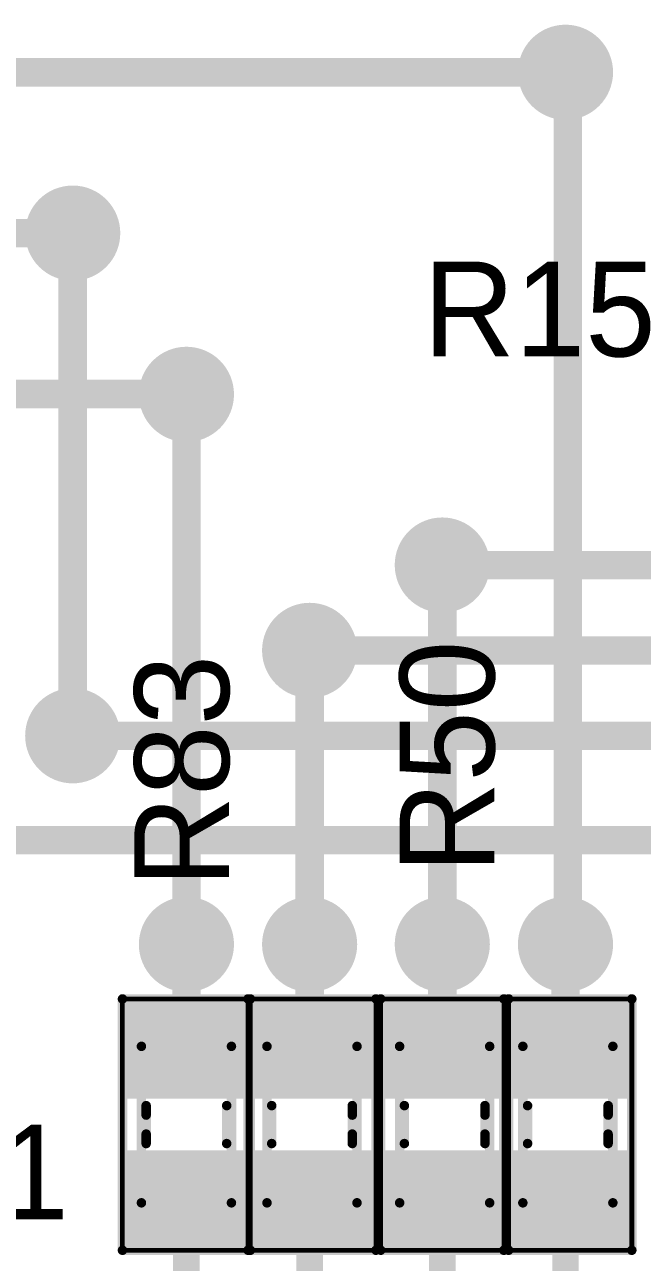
# Model space of a CAD drawing. Header units: millimetres. Extents: x 29 to 180, y 30 to 200.
# Drawn here: x 99.09 to 105.61, y 160.55 to 173.6 of the extents above; entities that cross this region are included whole.
import ezdxf

# ---------------------------------------------------------------- set-up
doc = ezdxf.new("R2010")
doc.units = ezdxf.units.MM
for name, color, linetype in [('BottomLayer', 5, 'Continuous'), ('BottomSolder', 6, 'Continuous'), ('Mechanical13', 56, 'Continuous'), ('Mechanical15', 56, 'Continuous'), ('MultiLayer', 9, 'Continuous'), ('TopLayer', 1, 'Continuous'), ('TopOverlay', 2, 'Continuous'), ('TopPaste', 8, 'Continuous'), ('TopSolder', 216, 'Continuous'), ('ViaHoleLayer', 16, 'Continuous')]:
    doc.layers.add(name, color=color, linetype=linetype)

# ---------------------------------------------------------------- blocks, each defined once
blk = doc.blocks.new('SMD_R_0603_189')
at = {"layer": 'Mechanical13', "const_width": 0.1}
for points in [[(-0.825, 0.475), (-0.825, -0.475)], [(-0.825, 0.475), (0.825, 0.475)], [(0.825, 0.475), (0.825, -0.475)], [(-0.825, -0.475), (0.825, -0.475)]]:
    blk.add_lwpolyline(points, dxfattribs=at)
at = {"layer": 'Mechanical13', "const_width": 0.05}
for points in [[(-0.85, 0.475, 1), (-0.8, 0.475, 1)], [(-0.85, 0.475, 1), (-0.8, 0.475, 1)], [(0.8, 0.475, 1), (0.85, 0.475, 1)], [(0.8, 0.475, 1), (0.85, 0.475, 1)], [(-0.85, -0.475, 1), (-0.8, -0.475, 1)], [(-0.85, -0.475, 1), (-0.8, -0.475, 1)], [(0.8, -0.475, 1), (0.85, -0.475, 1)], [(0.8, -0.475, 1), (0.85, -0.475, 1)]]:
    blk.add_lwpolyline(points, format="xyb", close=True, dxfattribs=at)
at = {"layer": 'Mechanical15', "const_width": 0.05}
for points in [[(-1.325, 0.675), (-1.325, -0.675)], [(-1.325, 0.675), (1.325, 0.675)], [(1.325, 0.675), (1.325, -0.675)], [(-1.325, -0.675), (1.325, -0.675)]]:
    blk.add_lwpolyline(points, dxfattribs=at)
at = {"layer": 'Mechanical15', "const_width": 0.025}
for points in [[(-1.338, 0.675, 1), (-1.313, 0.675, 1)], [(-1.338, 0.675, 1), (-1.313, 0.675, 1)], [(1.313, 0.675, 1), (1.338, 0.675, 1)], [(1.313, 0.675, 1), (1.338, 0.675, 1)], [(-1.338, -0.675, 1), (-1.313, -0.675, 1)], [(-1.338, -0.675, 1), (-1.313, -0.675, 1)], [(1.313, -0.675, 1), (1.338, -0.675, 1)], [(1.313, -0.675, 1), (1.338, -0.675, 1)]]:
    blk.add_lwpolyline(points, format="xyb", close=True, dxfattribs=at)
at = {"layer": 'TopLayer'}
for points in [[(-0.375, -0.525), (-0.375, 0.525), (-1.175, -0.525), (-1.175, 0.525)], [(1.175, -0.525), (1.175, 0.525), (0.375, -0.525), (0.375, 0.525)]]:
    blk.add_solid(points, dxfattribs=at)
at = {"layer": 'TopOverlay', "const_width": 0.1}
for points in [[(-1.325, 0.675), (1.325, 0.675)], [(-1.325, 0.675), (-1.325, -0.675)], [(1.325, 0.675), (1.325, -0.675)], [(-0.2, 0.425), (-0.1, 0.425)], [(-0.1, 0.425), (0.1, 0.425)], [(0.1, 0.425), (0.2, 0.425)], [(-0.2, -0.425), (0.2, -0.425)], [(-1.325, -0.675), (1.325, -0.675)]]:
    blk.add_lwpolyline(points, dxfattribs=at)
at = {"layer": 'TopOverlay', "const_width": 0.05}
for points in [[(-1.35, 0.675, 1), (-1.3, 0.675, 1)], [(-1.35, 0.675, 1), (-1.3, 0.675, 1)], [(1.3, 0.675, 1), (1.35, 0.675, 1)], [(1.3, 0.675, 1), (1.35, 0.675, 1)], [(-0.225, 0.425, 1), (-0.175, 0.425, 1)], [(-0.125, 0.425, 1), (-0.075, 0.425, 1)], [(-0.125, 0.425, 1), (-0.075, 0.425, 1)], [(0.075, 0.425, 1), (0.125, 0.425, 1)], [(0.075, 0.425, 1), (0.125, 0.425, 1)], [(0.175, 0.425, 1), (0.225, 0.425, 1)], [(-0.225, -0.425, 1), (-0.175, -0.425, 1)], [(0.175, -0.425, 1), (0.225, -0.425, 1)], [(-1.35, -0.675, 1), (-1.3, -0.675, 1)], [(-1.35, -0.675, 1), (-1.3, -0.675, 1)], [(1.3, -0.675, 1), (1.35, -0.675, 1)], [(1.3, -0.675, 1), (1.35, -0.675, 1)]]:
    blk.add_lwpolyline(points, format="xyb", close=True, dxfattribs=at)
at = {"layer": 'TopPaste'}
for points in [[(-0.375, -0.525), (-0.375, 0.525), (-1.175, -0.525), (-1.175, 0.525)], [(1.175, -0.525), (1.175, 0.525), (0.375, -0.525), (0.375, 0.525)]]:
    blk.add_solid(points, dxfattribs=at)
at = {"layer": 'TopSolder'}
for points in [[(-0.273, -0.627), (-0.273, 0.627), (-1.277, -0.627), (-1.277, 0.627)], [(1.277, -0.627), (1.277, 0.627), (0.273, -0.627), (0.273, 0.627)]]:
    blk.add_solid(points, dxfattribs=at)
blk = doc.blocks.new('SMD_R_0603_458')
at = {"layer": 'Mechanical13', "const_width": 0.1}
for points in [[(-0.825, -0.475), (-0.825, 0.475)], [(0.825, 0.475), (-0.825, 0.475)], [(0.825, -0.475), (0.825, 0.475)], [(0.825, -0.475), (-0.825, -0.475)]]:
    blk.add_lwpolyline(points, dxfattribs=at)
at = {"layer": 'Mechanical13', "const_width": 0.05}
for points in [[(-0.85, 0.475, 1), (-0.8, 0.475, 1)], [(-0.85, 0.475, 1), (-0.8, 0.475, 1)], [(0.8, 0.475, 1), (0.85, 0.475, 1)], [(0.8, 0.475, 1), (0.85, 0.475, 1)], [(-0.85, -0.475, 1), (-0.8, -0.475, 1)], [(-0.85, -0.475, 1), (-0.8, -0.475, 1)], [(0.8, -0.475, 1), (0.85, -0.475, 1)], [(0.8, -0.475, 1), (0.85, -0.475, 1)]]:
    blk.add_lwpolyline(points, format="xyb", close=True, dxfattribs=at)
at = {"layer": 'Mechanical15', "const_width": 0.05}
for points in [[(-1.325, -0.675), (-1.325, 0.675)], [(1.325, 0.675), (-1.325, 0.675)], [(1.325, -0.675), (1.325, 0.675)], [(1.325, -0.675), (-1.325, -0.675)]]:
    blk.add_lwpolyline(points, dxfattribs=at)
at = {"layer": 'Mechanical15', "const_width": 0.025}
for points in [[(-1.338, 0.675, 1), (-1.313, 0.675, 1)], [(-1.338, 0.675, 1), (-1.313, 0.675, 1)], [(1.313, 0.675, 1), (1.338, 0.675, 1)], [(1.313, 0.675, 1), (1.338, 0.675, 1)], [(-1.338, -0.675, 1), (-1.313, -0.675, 1)], [(-1.338, -0.675, 1), (-1.313, -0.675, 1)], [(1.313, -0.675, 1), (1.338, -0.675, 1)], [(1.313, -0.675, 1), (1.338, -0.675, 1)]]:
    blk.add_lwpolyline(points, format="xyb", close=True, dxfattribs=at)
at = {"layer": 'TopLayer'}
for points in [[(-0.375, -0.525), (-0.375, 0.525), (-1.175, -0.525), (-1.175, 0.525)], [(1.175, -0.525), (1.175, 0.525), (0.375, -0.525), (0.375, 0.525)]]:
    blk.add_solid(points, dxfattribs=at)
at = {"layer": 'TopOverlay', "const_width": 0.1}
for points in [[(1.325, 0.675), (-1.325, 0.675)], [(-1.325, -0.675), (-1.325, 0.675)], [(1.325, -0.675), (1.325, 0.675)], [(-0.1, 0.425), (-0.2, 0.425)], [(0.1, 0.425), (-0.1, 0.425)], [(0.2, 0.425), (0.1, 0.425)], [(0.2, -0.425), (-0.2, -0.425)], [(1.325, -0.675), (-1.325, -0.675)]]:
    blk.add_lwpolyline(points, dxfattribs=at)
at = {"layer": 'TopOverlay', "const_width": 0.05}
for points in [[(-1.35, 0.675, 1), (-1.3, 0.675, 1)], [(-1.35, 0.675, 1), (-1.3, 0.675, 1)], [(1.3, 0.675, 1), (1.35, 0.675, 1)], [(1.3, 0.675, 1), (1.35, 0.675, 1)], [(-0.225, 0.425, 1), (-0.175, 0.425, 1)], [(-0.125, 0.425, 1), (-0.075, 0.425, 1)], [(-0.125, 0.425, 1), (-0.075, 0.425, 1)], [(0.075, 0.425, 1), (0.125, 0.425, 1)], [(0.075, 0.425, 1), (0.125, 0.425, 1)], [(0.175, 0.425, 1), (0.225, 0.425, 1)], [(-0.225, -0.425, 1), (-0.175, -0.425, 1)], [(0.175, -0.425, 1), (0.225, -0.425, 1)], [(-1.35, -0.675, 1), (-1.3, -0.675, 1)], [(-1.35, -0.675, 1), (-1.3, -0.675, 1)], [(1.3, -0.675, 1), (1.35, -0.675, 1)], [(1.3, -0.675, 1), (1.35, -0.675, 1)]]:
    blk.add_lwpolyline(points, format="xyb", close=True, dxfattribs=at)
at = {"layer": 'TopPaste'}
for points in [[(-0.375, -0.525), (-0.375, 0.525), (-1.175, -0.525), (-1.175, 0.525)], [(1.175, -0.525), (1.175, 0.525), (0.375, -0.525), (0.375, 0.525)]]:
    blk.add_solid(points, dxfattribs=at)
at = {"layer": 'TopSolder'}
for points in [[(-0.273, -0.627), (-0.273, 0.627), (-1.277, -0.627), (-1.277, 0.627)], [(1.277, -0.627), (1.277, 0.627), (0.273, -0.627), (0.273, 0.627)]]:
    blk.add_solid(points, dxfattribs=at)
blk = doc.blocks.new('SMD_R_0603_460')
at = {"layer": 'Mechanical13', "const_width": 0.1}
for points in [[(-0.825, -0.475), (-0.825, 0.475)], [(0.825, 0.475), (-0.825, 0.475)], [(0.825, -0.475), (0.825, 0.475)], [(0.825, -0.475), (-0.825, -0.475)]]:
    blk.add_lwpolyline(points, dxfattribs=at)
at = {"layer": 'Mechanical13', "const_width": 0.05}
for points in [[(-0.85, 0.475, 1), (-0.8, 0.475, 1)], [(-0.85, 0.475, 1), (-0.8, 0.475, 1)], [(0.8, 0.475, 1), (0.85, 0.475, 1)], [(0.8, 0.475, 1), (0.85, 0.475, 1)], [(-0.85, -0.475, 1), (-0.8, -0.475, 1)], [(-0.85, -0.475, 1), (-0.8, -0.475, 1)], [(0.8, -0.475, 1), (0.85, -0.475, 1)], [(0.8, -0.475, 1), (0.85, -0.475, 1)]]:
    blk.add_lwpolyline(points, format="xyb", close=True, dxfattribs=at)
at = {"layer": 'Mechanical15', "const_width": 0.05}
for points in [[(-1.325, -0.675), (-1.325, 0.675)], [(1.325, 0.675), (-1.325, 0.675)], [(1.325, -0.675), (1.325, 0.675)], [(1.325, -0.675), (-1.325, -0.675)]]:
    blk.add_lwpolyline(points, dxfattribs=at)
at = {"layer": 'Mechanical15', "const_width": 0.025}
for points in [[(-1.338, 0.675, 1), (-1.313, 0.675, 1)], [(-1.338, 0.675, 1), (-1.313, 0.675, 1)], [(1.313, 0.675, 1), (1.338, 0.675, 1)], [(1.313, 0.675, 1), (1.338, 0.675, 1)], [(-1.338, -0.675, 1), (-1.313, -0.675, 1)], [(-1.338, -0.675, 1), (-1.313, -0.675, 1)], [(1.313, -0.675, 1), (1.338, -0.675, 1)], [(1.313, -0.675, 1), (1.338, -0.675, 1)]]:
    blk.add_lwpolyline(points, format="xyb", close=True, dxfattribs=at)
at = {"layer": 'TopLayer'}
for points in [[(-0.375, -0.525), (-0.375, 0.525), (-1.175, -0.525), (-1.175, 0.525)], [(1.175, -0.525), (1.175, 0.525), (0.375, -0.525), (0.375, 0.525)]]:
    blk.add_solid(points, dxfattribs=at)
at = {"layer": 'TopOverlay', "const_width": 0.1}
for points in [[(1.325, 0.675), (-1.325, 0.675)], [(-1.325, -0.675), (-1.325, 0.675)], [(1.325, -0.675), (1.325, 0.675)], [(-0.1, 0.425), (-0.2, 0.425)], [(0.1, 0.425), (-0.1, 0.425)], [(0.2, 0.425), (0.1, 0.425)], [(0.2, -0.425), (-0.2, -0.425)], [(1.325, -0.675), (-1.325, -0.675)]]:
    blk.add_lwpolyline(points, dxfattribs=at)
at = {"layer": 'TopOverlay', "const_width": 0.05}
for points in [[(-1.35, 0.675, 1), (-1.3, 0.675, 1)], [(-1.35, 0.675, 1), (-1.3, 0.675, 1)], [(1.3, 0.675, 1), (1.35, 0.675, 1)], [(1.3, 0.675, 1), (1.35, 0.675, 1)], [(-0.225, 0.425, 1), (-0.175, 0.425, 1)], [(-0.125, 0.425, 1), (-0.075, 0.425, 1)], [(-0.125, 0.425, 1), (-0.075, 0.425, 1)], [(0.075, 0.425, 1), (0.125, 0.425, 1)], [(0.075, 0.425, 1), (0.125, 0.425, 1)], [(0.175, 0.425, 1), (0.225, 0.425, 1)], [(-0.225, -0.425, 1), (-0.175, -0.425, 1)], [(0.175, -0.425, 1), (0.225, -0.425, 1)], [(-1.35, -0.675, 1), (-1.3, -0.675, 1)], [(-1.35, -0.675, 1), (-1.3, -0.675, 1)], [(1.3, -0.675, 1), (1.35, -0.675, 1)], [(1.3, -0.675, 1), (1.35, -0.675, 1)]]:
    blk.add_lwpolyline(points, format="xyb", close=True, dxfattribs=at)
at = {"layer": 'TopPaste'}
for points in [[(-0.375, -0.525), (-0.375, 0.525), (-1.175, -0.525), (-1.175, 0.525)], [(1.175, -0.525), (1.175, 0.525), (0.375, -0.525), (0.375, 0.525)]]:
    blk.add_solid(points, dxfattribs=at)
at = {"layer": 'TopSolder'}
for points in [[(-0.273, -0.627), (-0.273, 0.627), (-1.277, -0.627), (-1.277, 0.627)], [(1.277, -0.627), (1.277, 0.627), (0.273, -0.627), (0.273, 0.627)]]:
    blk.add_solid(points, dxfattribs=at)
blk = doc.blocks.new('SMD_R_0603_463')
at = {"layer": 'Mechanical13', "const_width": 0.1}
for points in [[(-0.825, -0.475), (-0.825, 0.475)], [(0.825, 0.475), (-0.825, 0.475)], [(0.825, -0.475), (0.825, 0.475)], [(0.825, -0.475), (-0.825, -0.475)]]:
    blk.add_lwpolyline(points, dxfattribs=at)
at = {"layer": 'Mechanical13', "const_width": 0.05}
for points in [[(-0.85, 0.475, 1), (-0.8, 0.475, 1)], [(-0.85, 0.475, 1), (-0.8, 0.475, 1)], [(0.8, 0.475, 1), (0.85, 0.475, 1)], [(0.8, 0.475, 1), (0.85, 0.475, 1)], [(-0.85, -0.475, 1), (-0.8, -0.475, 1)], [(-0.85, -0.475, 1), (-0.8, -0.475, 1)], [(0.8, -0.475, 1), (0.85, -0.475, 1)], [(0.8, -0.475, 1), (0.85, -0.475, 1)]]:
    blk.add_lwpolyline(points, format="xyb", close=True, dxfattribs=at)
at = {"layer": 'Mechanical15', "const_width": 0.05}
for points in [[(-1.325, -0.675), (-1.325, 0.675)], [(1.325, 0.675), (-1.325, 0.675)], [(1.325, -0.675), (1.325, 0.675)], [(1.325, -0.675), (-1.325, -0.675)]]:
    blk.add_lwpolyline(points, dxfattribs=at)
at = {"layer": 'Mechanical15', "const_width": 0.025}
for points in [[(-1.338, 0.675, 1), (-1.313, 0.675, 1)], [(-1.338, 0.675, 1), (-1.313, 0.675, 1)], [(1.313, 0.675, 1), (1.338, 0.675, 1)], [(1.313, 0.675, 1), (1.338, 0.675, 1)], [(-1.338, -0.675, 1), (-1.313, -0.675, 1)], [(-1.338, -0.675, 1), (-1.313, -0.675, 1)], [(1.313, -0.675, 1), (1.338, -0.675, 1)], [(1.313, -0.675, 1), (1.338, -0.675, 1)]]:
    blk.add_lwpolyline(points, format="xyb", close=True, dxfattribs=at)
at = {"layer": 'TopLayer'}
for points in [[(-0.375, -0.525), (-0.375, 0.525), (-1.175, -0.525), (-1.175, 0.525)], [(1.175, -0.525), (1.175, 0.525), (0.375, -0.525), (0.375, 0.525)]]:
    blk.add_solid(points, dxfattribs=at)
at = {"layer": 'TopOverlay', "const_width": 0.1}
for points in [[(1.325, 0.675), (-1.325, 0.675)], [(-1.325, -0.675), (-1.325, 0.675)], [(1.325, -0.675), (1.325, 0.675)], [(-0.1, 0.425), (-0.2, 0.425)], [(0.1, 0.425), (-0.1, 0.425)], [(0.2, 0.425), (0.1, 0.425)], [(0.2, -0.425), (-0.2, -0.425)], [(1.325, -0.675), (-1.325, -0.675)]]:
    blk.add_lwpolyline(points, dxfattribs=at)
at = {"layer": 'TopOverlay', "const_width": 0.05}
for points in [[(-1.35, 0.675, 1), (-1.3, 0.675, 1)], [(-1.35, 0.675, 1), (-1.3, 0.675, 1)], [(1.3, 0.675, 1), (1.35, 0.675, 1)], [(1.3, 0.675, 1), (1.35, 0.675, 1)], [(-0.225, 0.425, 1), (-0.175, 0.425, 1)], [(-0.125, 0.425, 1), (-0.075, 0.425, 1)], [(-0.125, 0.425, 1), (-0.075, 0.425, 1)], [(0.075, 0.425, 1), (0.125, 0.425, 1)], [(0.075, 0.425, 1), (0.125, 0.425, 1)], [(0.175, 0.425, 1), (0.225, 0.425, 1)], [(-0.225, -0.425, 1), (-0.175, -0.425, 1)], [(0.175, -0.425, 1), (0.225, -0.425, 1)], [(-1.35, -0.675, 1), (-1.3, -0.675, 1)], [(-1.35, -0.675, 1), (-1.3, -0.675, 1)], [(1.3, -0.675, 1), (1.35, -0.675, 1)], [(1.3, -0.675, 1), (1.35, -0.675, 1)]]:
    blk.add_lwpolyline(points, format="xyb", close=True, dxfattribs=at)
at = {"layer": 'TopPaste'}
for points in [[(-0.375, -0.525), (-0.375, 0.525), (-1.175, -0.525), (-1.175, 0.525)], [(1.175, -0.525), (1.175, 0.525), (0.375, -0.525), (0.375, 0.525)]]:
    blk.add_solid(points, dxfattribs=at)
at = {"layer": 'TopSolder'}
for points in [[(-0.273, -0.627), (-0.273, 0.627), (-1.277, -0.627), (-1.277, 0.627)], [(1.277, -0.627), (1.277, 0.627), (0.273, -0.627), (0.273, 0.627)]]:
    blk.add_solid(points, dxfattribs=at)

msp = doc.modelspace()

# ---------------------------------------------------------------- linework, layer by layer
at = {"layer": 'BottomLayer'}
for points, const_width in [([(104.6, 173.096, 1), (105, 173.096, 1)], 0.4), ([(104.725, 173.096, 1), (104.875, 173.096, 1)], 0.15), ([(104.75, 173.071, 1), (104.9, 173.071, 1)], 0.15), ([(104.75, 173.071, 1), (104.9, 173.071, 1)], 0.15), ([(99.4, 171.4, 1), (99.8, 171.4, 1)], 0.4), ([(99.525, 171.4, 1), (99.675, 171.4, 1)], 0.15), ([(100.6, 169.7, 1), (101, 169.7, 1)], 0.4), ([(100.725, 169.7, 1), (100.875, 169.7, 1)], 0.15), ([(103.3, 167.9, 1), (103.7, 167.9, 1)], 0.4), ([(103.425, 167.9, 1), (103.575, 167.9, 1)], 0.15), ([(101.9, 167, 1), (102.3, 167, 1)], 0.4), ([(102.025, 167, 1), (102.175, 167, 1)], 0.15), ([(99.4, 166.1, 1), (99.8, 166.1, 1)], 0.4), ([(99.525, 166.1, 1), (99.675, 166.1, 1)], 0.15), ([(100.6, 163.9, 1), (101, 163.9, 1)], 0.4), ([(101.9, 163.9, 1), (102.3, 163.9, 1)], 0.4), ([(103.3, 163.9, 1), (103.7, 163.9, 1)], 0.4), ([(104.6, 163.9, 1), (105, 163.9, 1)], 0.4), ([(100.725, 163.9, 1), (100.875, 163.9, 1)], 0.15), ([(102.025, 163.9, 1), (102.175, 163.9, 1)], 0.15), ([(103.425, 163.9, 1), (103.575, 163.9, 1)], 0.15), ([(103.425, 163.9, 1), (103.575, 163.9, 1)], 0.15), ([(104.75, 163.8, 1), (104.9, 163.8, 1)], 0.15), ([(103.425, 163.7, 1), (103.575, 163.7, 1)], 0.15)]:
    msp.add_lwpolyline(points, format="xyb", close=True, dxfattribs=dict(at, const_width=const_width))
at = {"layer": 'BottomLayer', "const_width": 0.3}
for points in [[(104.8, 173.096), (104.825, 173.071)], [(104.825, 163.8), (104.825, 173.071)], [(99.6, 166.1), (99.6, 171.4)], [(100.8, 163.9), (100.8, 169.7)], [(103.5, 163.9), (103.5, 167.9)], [(102.1, 163.9), (102.1, 167)], [(103.5, 163.7), (103.5, 163.9)]]:
    msp.add_lwpolyline(points, dxfattribs=at)
at = {"layer": 'BottomSolder', "const_width": 0.502}
for points in [[(104.549, 173.096, 1), (105.051, 173.096, 1)], [(99.349, 171.4, 1), (99.851, 171.4, 1)], [(100.549, 169.7, 1), (101.051, 169.7, 1)], [(103.249, 167.9, 1), (103.751, 167.9, 1)], [(101.849, 167, 1), (102.351, 167, 1)], [(99.349, 166.1, 1), (99.851, 166.1, 1)], [(100.549, 163.9, 1), (101.051, 163.9, 1)], [(101.849, 163.9, 1), (102.351, 163.9, 1)], [(103.249, 163.9, 1), (103.751, 163.9, 1)], [(104.549, 163.9, 1), (105.051, 163.9, 1)]]:
    msp.add_lwpolyline(points, format="xyb", close=True, dxfattribs=at)
at = {"layer": 'MultiLayer', "const_width": 0.4}
for points in [[(104.6, 173.096, 1), (105, 173.096, 1)], [(99.4, 171.4, 1), (99.8, 171.4, 1)], [(100.6, 169.7, 1), (101, 169.7, 1)], [(103.3, 167.9, 1), (103.7, 167.9, 1)], [(101.9, 167, 1), (102.3, 167, 1)], [(99.4, 166.1, 1), (99.8, 166.1, 1)], [(100.6, 163.9, 1), (101, 163.9, 1)], [(101.9, 163.9, 1), (102.3, 163.9, 1)], [(103.3, 163.9, 1), (103.7, 163.9, 1)], [(104.6, 163.9, 1), (105, 163.9, 1)]]:
    msp.add_lwpolyline(points, format="xyb", close=True, dxfattribs=at)
at = {"layer": 'TopLayer'}
for points, const_width in [([(104.6, 173.096, 1), (105, 173.096, 1)], 0.4), ([(104.725, 173.096, 1), (104.875, 173.096, 1)], 0.15), ([(99.4, 171.4, 1), (99.8, 171.4, 1)], 0.4), ([(99.525, 171.4, 1), (99.675, 171.4, 1)], 0.15), ([(100.6, 169.7, 1), (101, 169.7, 1)], 0.4), ([(100.721, 169.704, 1), (100.871, 169.704, 1)], 0.15), ([(100.721, 169.704, 1), (100.871, 169.704, 1)], 0.15), ([(100.725, 169.7, 1), (100.875, 169.7, 1)], 0.15), ([(103.3, 167.9, 1), (103.7, 167.9, 1)], 0.4), ([(103.425, 167.9, 1), (103.575, 167.9, 1)], 0.15), ([(101.9, 167, 1), (102.3, 167, 1)], 0.4), ([(102.025, 167, 1), (102.175, 167, 1)], 0.15), ([(99.4, 166.1, 1), (99.8, 166.1, 1)], 0.4), ([(99.525, 166.1, 1), (99.675, 166.1, 1)], 0.15), ([(100.6, 163.9, 1), (101, 163.9, 1)], 0.4), ([(101.9, 163.9, 1), (102.3, 163.9, 1)], 0.4), ([(103.3, 163.9, 1), (103.7, 163.9, 1)], 0.4), ([(104.6, 163.9, 1), (105, 163.9, 1)], 0.4), ([(100.725, 163.9, 1), (100.875, 163.9, 1)], 0.15), ([(102.025, 163.9, 1), (102.175, 163.9, 1)], 0.15), ([(103.425, 163.9, 1), (103.575, 163.9, 1)], 0.15), ([(104.725, 163.9, 1), (104.875, 163.9, 1)], 0.15), ([(100.725, 162.775, 1), (100.875, 162.775, 1)], 0.15), ([(102.025, 162.8, 1), (102.175, 162.8, 1)], 0.15), ([(102.025, 162.8, 1), (102.175, 162.8, 1)], 0.15), ([(102.05, 162.775, 1), (102.2, 162.775, 1)], 0.15), ([(103.425, 162.8, 1), (103.575, 162.8, 1)], 0.15), ([(103.425, 162.8, 1), (103.575, 162.8, 1)], 0.15), ([(103.45, 162.775, 1), (103.6, 162.775, 1)], 0.15), ([(104.725, 162.8, 1), (104.875, 162.8, 1)], 0.15), ([(104.725, 162.8, 1), (104.875, 162.8, 1)], 0.15), ([(104.75, 162.775, 1), (104.9, 162.775, 1)], 0.15), ([(100.73, 161.225, 1), (100.87, 161.225, 1)], 0.14), ([(102.03, 161.2, 1), (102.17, 161.2, 1)], 0.14), ([(102.03, 161.2, 1), (102.17, 161.2, 1)], 0.14), ([(102.055, 161.225, 1), (102.195, 161.225, 1)], 0.14), ([(103.43, 161.2, 1), (103.57, 161.2, 1)], 0.14), ([(103.43, 161.2, 1), (103.57, 161.2, 1)], 0.14), ([(103.455, 161.225, 1), (103.595, 161.225, 1)], 0.14), ([(104.73, 161.2, 1), (104.87, 161.2, 1)], 0.14), ([(104.73, 161.2, 1), (104.87, 161.2, 1)], 0.14), ([(104.755, 161.225, 1), (104.895, 161.225, 1)], 0.14)]:
    msp.add_lwpolyline(points, format="xyb", close=True, dxfattribs=dict(at, const_width=const_width))
for points, const_width in [([(86.541, 173.096), (104.8, 173.096)], 0.3), ([(88.8, 171.4), (99.6, 171.4)], 0.3), ([(58.904, 169.704), (100.796, 169.704)], 0.3), ([(100.796, 169.704), (100.8, 169.7)], 0.3), ([(103.5, 167.9), (118.7, 167.9)], 0.3), ([(102.1, 167), (118.7, 167)], 0.3), ([(99.6, 166.1), (118.1, 166.1)], 0.3), ([(97.6, 165), (118.2, 165)], 0.3), ([(100.8, 162.775), (100.8, 163.9)], 0.3), ([(102.1, 162.8), (102.1, 163.9)], 0.3), ([(103.5, 162.8), (103.5, 163.9)], 0.3), ([(104.8, 162.8), (104.8, 163.9)], 0.3), ([(102.1, 162.8), (102.125, 162.775)], 0.3), ([(103.5, 162.8), (103.525, 162.775)], 0.3), ([(104.8, 162.8), (104.825, 162.775)], 0.3), ([(100.8, 160.2), (100.8, 161.225)], 0.28), ([(102.1, 161.2), (102.125, 161.225)], 0.28), ([(102.1, 159.9), (102.1, 161.2)], 0.28), ([(103.5, 161.2), (103.525, 161.225)], 0.28), ([(103.5, 159.6), (103.5, 161.2)], 0.28), ([(104.8, 161.2), (104.825, 161.225)], 0.28), ([(104.8, 159.6), (104.8, 161.2)], 0.28)]:
    msp.add_lwpolyline(points, dxfattribs=dict(at, const_width=const_width))
at = {"layer": 'TopSolder', "const_width": 0.502}
for points in [[(104.549, 173.096, 1), (105.051, 173.096, 1)], [(99.349, 171.4, 1), (99.851, 171.4, 1)], [(100.549, 169.7, 1), (101.051, 169.7, 1)], [(103.249, 167.9, 1), (103.751, 167.9, 1)], [(101.849, 167, 1), (102.351, 167, 1)], [(99.349, 166.1, 1), (99.851, 166.1, 1)], [(100.549, 163.9, 1), (101.051, 163.9, 1)], [(101.849, 163.9, 1), (102.351, 163.9, 1)], [(103.249, 163.9, 1), (103.751, 163.9, 1)], [(104.549, 163.9, 1), (105.051, 163.9, 1)]]:
    msp.add_lwpolyline(points, format="xyb", close=True, dxfattribs=at)
at = {"layer": 'ViaHoleLayer', "const_width": 0.25}
for points in [[(104.675, 173.096, 1), (104.925, 173.096, 1)], [(99.475, 171.4, 1), (99.725, 171.4, 1)], [(100.675, 169.7, 1), (100.925, 169.7, 1)], [(103.375, 167.9, 1), (103.625, 167.9, 1)], [(101.975, 167, 1), (102.225, 167, 1)], [(99.475, 166.1, 1), (99.725, 166.1, 1)], [(100.675, 163.9, 1), (100.925, 163.9, 1)], [(101.975, 163.9, 1), (102.225, 163.9, 1)], [(103.375, 163.9, 1), (103.625, 163.9, 1)], [(104.675, 163.9, 1), (104.925, 163.9, 1)]]:
    msp.add_lwpolyline(points, format="xyb", close=True, dxfattribs=at)

# ---------------------------------------------------------------- block references
for name, p, rotation in [('SMD_R_0603_189', (100.8, 162), 90), ('SMD_R_0603_458', (102.125, 162), 270), ('SMD_R_0603_460', (103.525, 162), 270), ('SMD_R_0603_463', (104.825, 162), 270)]:
    msp.add_blockref(name, p, dxfattribs=dict(rotation=rotation))

# ---------------------------------------------------------------- texts
at = {"layer": 'TopOverlay'}
for s, p in [('R155', (103.3, 170.1)), ('C1', (97.85, 161))]:
    msp.add_text(s, height=1, dxfattribs=at).set_placement(p)
for s, p in [('R50', (104.05, 164.65)), ('R83', (101.25, 164.5))]:
    msp.add_text(s, height=1, rotation=90, dxfattribs=at).set_placement(p)

doc.saveas('drawing.dxf')
